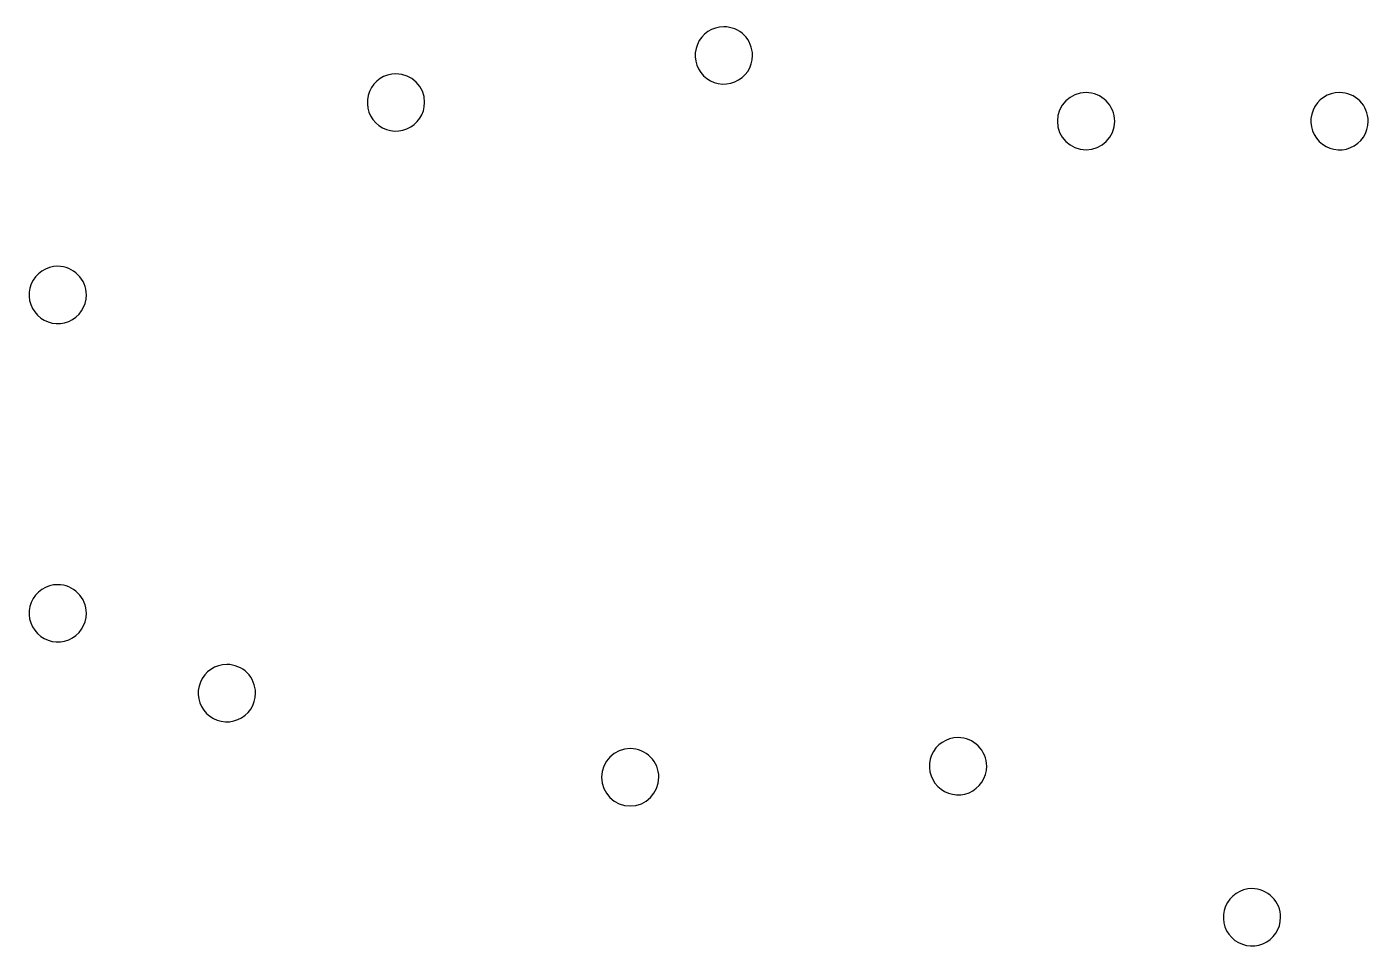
# Model space of a CAD drawing. Header units: millimetres. Extents: x 1 to 143, y 1 to 99.
import ezdxf

# ---------------------------------------------------------------- set-up
doc = ezdxf.new("R2010")
doc.units = ezdxf.units.MM
doc.layers.add('Layer_1', color=7, linetype='CONTINUOUS')

msp = doc.modelspace()

# ---------------------------------------------------------------- linework, layer by layer
at = {"layer": 'Layer_1', "color": 7}
for p, q in [((74.750735, 98.625561), (74.750735, 98.625561)), ((39.850763, 93.62556), (39.850763, 93.62556)), ((113.300748, 91.62556), (113.300748, 91.62556)), ((140.28004, 91.62556), (140.28004, 91.62556)), ((3.850748, 73.125559), (3.850748, 73.125559)), ((3.850748, 39.225561), (3.850748, 39.225561)), ((21.85075, 30.72555), (21.85075, 30.72555)), ((99.678047, 22.94586), (99.678047, 22.94586)), ((64.782884, 21.76796), (64.782884, 21.76796)), ((130.962349, 6.860088), (130.962349, 6.860088))]:
    msp.add_line(p, q, dxfattribs=at)
for points in [[(74.750735, 98.625561), (73.517125, 98.625561), (72.404984, 97.882452), (71.932902, 96.742745)], [(76.907411, 97.732236), (76.335425, 98.304222), (75.559646, 98.625561), (74.750735, 98.625561)], [(77.800735, 95.575561), (77.800735, 96.384471), (77.479397, 97.16025), (76.907411, 97.732236)], [(71.932902, 96.742745), (71.46082, 95.603038), (71.721765, 94.291179), (72.594059, 93.418885)], [(75.91792, 92.757728), (77.057627, 93.22981), (77.800735, 94.341951), (77.800735, 95.575561)], [(39.850763, 93.62556), (38.617153, 93.62556), (37.505012, 92.882452), (37.03293, 91.742745)], [(42.900763, 90.57556), (42.900763, 92.260029), (41.535231, 93.62556), (39.850763, 93.62556)], [(72.594059, 93.418885), (73.466353, 92.546591), (74.778213, 92.285646), (75.91792, 92.757728)], [(37.03293, 91.742745), (36.560848, 90.603038), (36.821793, 89.291178), (37.694087, 88.418884)], [(113.300748, 91.62556), (111.616279, 91.62556), (110.250748, 90.260029), (110.250748, 88.57556)], [(115.457424, 90.732236), (114.885438, 91.304222), (114.109658, 91.62556), (113.300748, 91.62556)], [(140.28004, 91.62556), (139.04643, 91.62556), (137.934289, 90.882452), (137.462207, 89.742745)], [(142.436716, 90.732236), (141.86473, 91.304222), (141.08895, 91.62556), (140.28004, 91.62556)], [(41.017947, 87.757728), (42.157654, 88.22981), (42.900763, 89.34195), (42.900763, 90.57556)], [(116.350748, 88.57556), (116.350748, 89.38447), (116.02941, 90.16025), (115.457424, 90.732236)], [(143.33004, 88.57556), (143.33004, 89.38447), (143.008702, 90.16025), (142.436716, 90.732236)], [(110.250748, 88.57556), (110.250748, 86.891092), (111.616279, 85.52556), (113.300748, 85.52556)], [(113.300748, 85.52556), (114.985216, 85.52556), (116.350748, 86.891092), (116.350748, 88.57556)], [(137.462207, 89.742745), (136.990125, 88.603038), (137.25107, 87.291178), (138.123364, 86.418884)], [(141.447224, 85.757727), (142.586931, 86.229809), (143.33004, 87.34195), (143.33004, 88.57556)], [(37.694087, 88.418884), (38.566381, 87.546591), (39.87824, 87.285645), (41.017947, 87.757728)], [(138.123364, 86.418884), (138.995658, 85.54659), (140.307517, 85.285645), (141.447224, 85.757727)], [(3.850748, 73.125559), (2.617138, 73.125559), (1.504998, 72.38245), (1.032915, 71.242743)], [(6.007424, 72.232235), (5.435438, 72.804221), (4.659659, 73.125559), (3.850748, 73.125559)], [(6.900748, 70.075559), (6.900748, 70.884469), (6.57941, 71.660249), (6.007424, 72.232235)], [(1.032915, 71.242743), (0.560833, 70.103036), (0.821778, 68.791177), (1.694072, 67.918883)], [(5.017933, 67.257726), (6.15764, 67.729808), (6.900748, 68.841949), (6.900748, 70.075559)], [(1.694072, 67.918883), (2.566366, 67.046589), (3.878226, 66.785644), (5.017933, 67.257726)], [(3.850748, 39.225561), (2.617138, 39.225561), (1.504998, 38.482452), (1.032915, 37.342745)], [(6.007424, 38.332236), (5.435438, 38.904222), (4.659659, 39.225561), (3.850748, 39.225561)], [(1.032915, 37.342745), (0.560833, 36.203038), (0.821778, 34.891179), (1.694072, 34.018885)], [(6.900748, 36.175561), (6.900748, 36.984471), (6.57941, 37.76025), (6.007424, 38.332236)], [(5.017933, 33.357728), (6.15764, 33.82981), (6.900748, 34.941951), (6.900748, 36.175561)], [(1.694072, 34.018885), (2.566366, 33.146591), (3.878226, 32.885646), (5.017933, 33.357728)], [(21.85075, 30.72555), (20.61714, 30.72555), (19.504999, 29.982441), (19.032917, 28.842734)], [(24.007425, 29.832226), (23.435439, 30.404212), (22.65966, 30.72555), (21.85075, 30.72555)], [(19.032917, 28.842734), (18.560835, 27.703028), (18.82178, 26.391168), (19.694074, 25.518874)], [(24.90075, 27.67555), (24.90075, 28.48446), (24.579411, 29.26024), (24.007425, 29.832226)], [(23.017934, 24.857717), (24.157641, 25.329799), (24.90075, 26.44194), (24.90075, 27.67555)], [(19.694074, 25.518874), (20.566368, 24.64658), (21.878227, 24.385635), (23.017934, 24.857717)], [(99.678047, 22.94586), (98.444437, 22.94586), (97.332296, 22.202751), (96.860214, 21.063044)], [(101.834723, 22.052535), (101.262737, 22.624521), (100.486957, 22.94586), (99.678047, 22.94586)], [(64.782884, 21.76796), (63.098416, 21.76796), (61.732884, 20.402428), (61.732884, 18.717959)], [(66.93956, 20.874635), (66.367574, 21.446621), (65.591795, 21.76796), (64.782884, 21.76796)], [(102.728047, 19.895859), (102.728047, 20.70477), (102.406709, 21.480549), (101.834723, 22.052535)], [(67.832885, 18.717959), (67.832885, 19.52687), (67.511546, 20.302649), (66.93956, 20.874635)], [(96.860214, 21.063044), (96.388132, 19.923337), (96.649077, 18.611477), (97.521371, 17.739184)], [(61.732884, 18.717959), (61.732884, 17.033491), (63.098416, 15.667959), (64.782884, 15.667959)], [(64.782884, 15.667959), (66.467353, 15.667959), (67.832885, 17.033491), (67.832885, 18.717959)], [(100.845231, 17.078027), (101.984938, 17.550109), (102.728047, 18.662249), (102.728047, 19.895859)], [(97.521371, 17.739184), (98.393665, 16.86689), (99.705524, 16.605945), (100.845231, 17.078027)], [(130.962349, 6.860088), (129.728739, 6.860088), (128.616598, 6.11698), (128.144516, 4.977273)], [(133.119025, 5.966764), (132.547039, 6.53875), (131.771259, 6.860088), (130.962349, 6.860088)], [(134.012349, 3.810088), (134.012349, 4.618999), (133.691011, 5.394778), (133.119025, 5.966764)], [(128.144516, 4.977273), (127.672434, 3.837566), (127.933379, 2.525706), (128.805673, 1.653412)], [(132.129534, 0.992255), (133.269241, 1.464338), (134.012349, 2.576478), (134.012349, 3.810088)], [(128.805673, 1.653412), (129.677967, 0.781118), (130.989827, 0.520173), (132.129534, 0.992255)]]:
    msp.add_open_spline(points, degree=3, dxfattribs=at)

doc.saveas('drawing.dxf')
